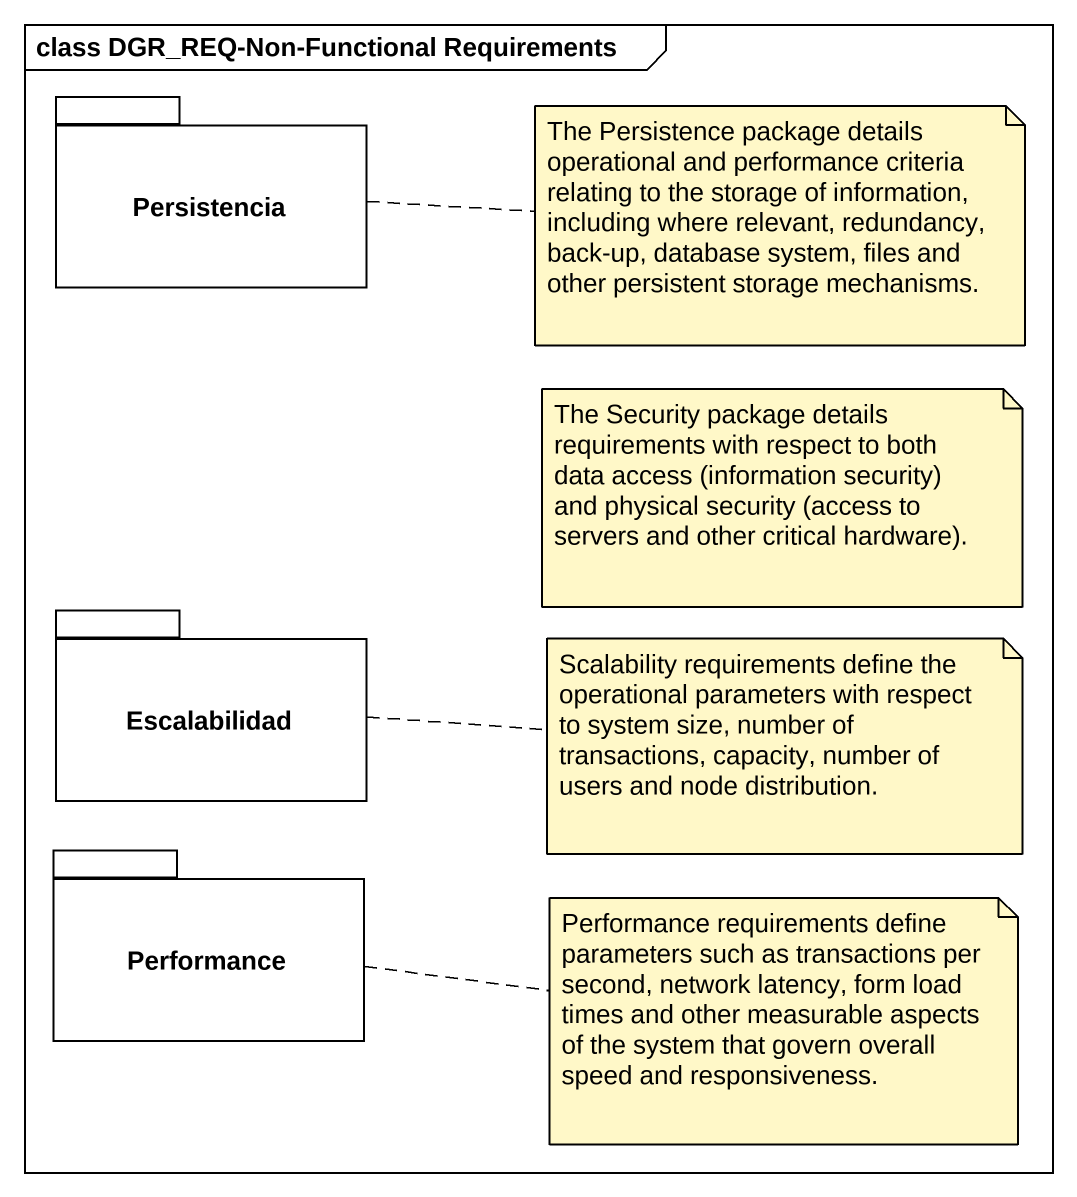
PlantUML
@startuml
mainframe class DGR_REQ-Non-Functional Requirements
package Persistencia {
}
package Escalabilidad {
}
package Performance {
}
note right of Persistencia : The Persistence package details operational and performance criteria relating to the storage of information, including where relevant, redundancy, back-up, database system, files and other persistent storage mechanisms.
note as N2
  The Security package details requirements with respect to both data access (information security) and physical security (access to servers and other critical hardware).
end note
note right of Escalabilidad : Scalability requirements define the operational parameters with respect to system size, number of transactions, capacity, number of users and node distribution.
note right of Performance : Performance requirements define parameters such as transactions per second, network latency, form load times and other measurable aspects of the system that govern overall speed and responsiveness.
@enduml
